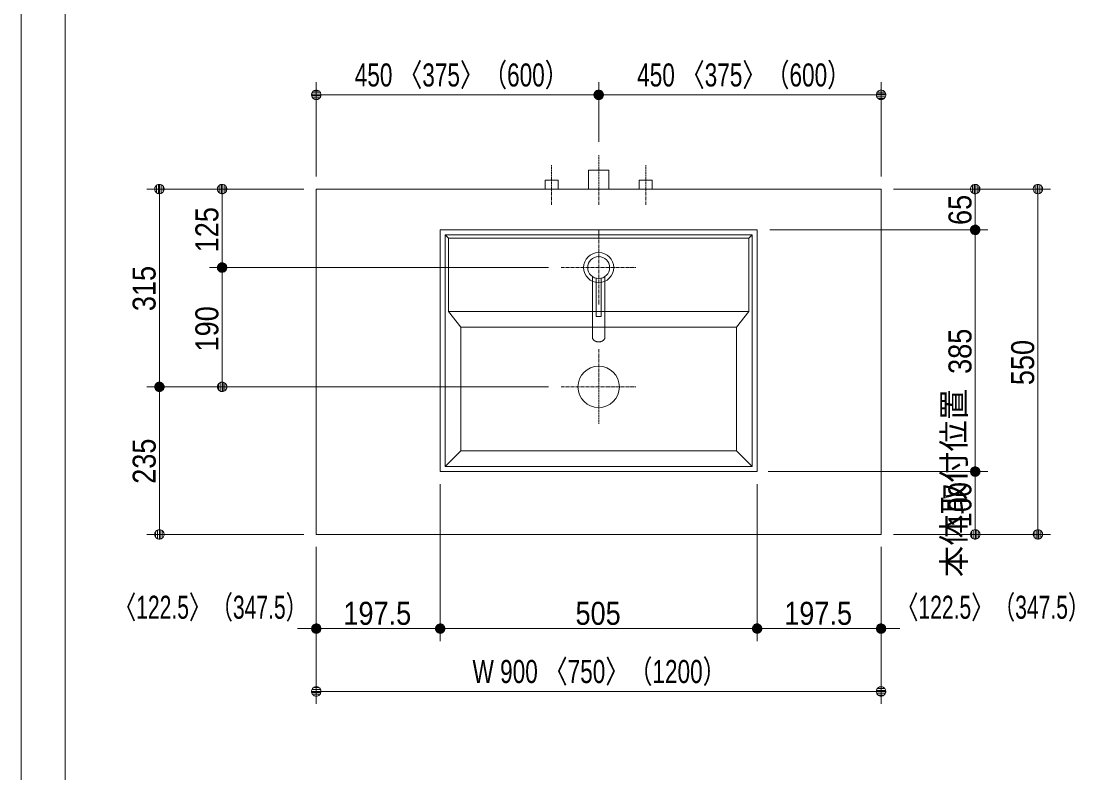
# Model space of a CAD drawing. Units: millimetres, scale not verified. Extents: x -6062 to 6062, y -3045 to 3045.
# Drawn here: x -5788 to -4088, y -799 to 397 of the extents above; entities that cross this region are included whole.
import ezdxf
from ezdxf.enums import TextEntityAlignment as Align

# ---------------------------------------------------------------- set-up
doc = ezdxf.new("R2010")
doc.units = ezdxf.units.MM
doc.header["$LTSCALE"] = 20
doc.linetypes.add('CHAIN1', pattern=[8, 5, -1, 1, -1])
for name, color, linetype, lineweight in [('0-0_1図面枠', 7, 'Continuous', 9), ('0-3_5ボウル・キャビネット', 7, 'Continuous', 9), ('0-4_2寸法-2', 7, 'Continuous', 9), ('0-5_0', 7, 'Continuous', 9), ('0-6_2寸法-1', 7, 'Continuous', 9), ('0-7_4給排水', 7, 'Continuous', 9)]:
    doc.layers.add(name, color=color, linetype=linetype, lineweight=lineweight)
doc.styles.add('ＭＳ Ｐゴシック', font='')
doc.styles.get('ＭＳ Ｐゴシック').set_extended_font_data('MS PGothic')

# ---------------------------------------------------------------- blocks, each defined once
blk = doc.blocks.new('グループ-2')
at = {"layer": '0-0_1図面枠'}
blk.add_lwpolyline([(-80000, 55400), (80000, 55400), (80000, -55400), (-80000, -55400)], close=True, dxfattribs=at)
blk = doc.blocks.new('図面枠')
at = {"layer": '0-0_1図面枠'}
blk.add_blockref('グループ-2', (0, 0), dxfattribs=at)
blk = doc.blocks.new('_Dot')
at = {"layer": '0-5_0'}
for p, q in [((-10, 0), (-20, 0)), ((9.78, 2), (-9.78, 2)), ((7.99, 6), (-7.99, 6)), ((9.16, -3.98), (-9.16, -3.98)), ((6, -7.98), (-6, -7.98))]:
    blk.add_line(p, q, dxfattribs=at)
for points in [[(10, 0), (9.92, 1.25), (9.69, 2.49), (9.3, 3.68), (8.76, 4.82), (8.09, 5.88), (7.29, 6.85), (6.37, 7.71), (5.36, 8.44), (4.26, 9.05), (3.09, 9.51), (1.87, 9.82), (0.63, 9.98), (-0.63, 9.98), (-1.87, 9.82), (-3.09, 9.51), (-4.26, 9.05), (-5.36, 8.44), (-6.37, 7.71), (-7.29, 6.85), (-8.09, 5.88), (-8.76, 4.82), (-9.3, 3.68), (-9.69, 2.49), (-9.92, 1.25), (-10, 0), (0, 0)], [(-10, 0), (-9.92, -1.25), (-9.69, -2.49), (-9.3, -3.68), (-8.76, -4.82), (-8.09, -5.88), (-7.29, -6.85), (-6.37, -7.71), (-5.36, -8.44), (-4.26, -9.05), (-3.09, -9.51), (-1.87, -9.82), (-0.63, -9.98), (0.63, -9.98), (1.87, -9.82), (3.09, -9.51), (4.26, -9.05), (5.36, -8.44), (6.37, -7.71), (7.29, -6.85), (8.09, -5.88), (8.76, -4.82), (9.3, -3.68), (9.69, -2.49), (9.92, -1.25), (10, 0), (0, 0)]]:
    blk.add_lwpolyline(points, close=True, dxfattribs=at)
blk = doc.blocks.new('グループ-6')
at = {"layer": '0-7_4給排水', "linetype": 'CHAIN1'}
blk.add_line((-61600, 2100), (-61600, 3700), dxfattribs=at)
blk.add_line((-61600, 2100), (-61600, 3700), dxfattribs=at)
at = {"layer": '0-7_4給排水'}
blk.add_lwpolyline([(-61920, 2600), (-61920, 3200), (-61280, 3200), (-61280, 2600)], dxfattribs=at)
blk.add_lwpolyline([(-61920, 2600), (-61920, 3200), (-61280, 3200), (-61280, 2600)], dxfattribs=at)
blk = doc.blocks.new('グループ-12')
at = {"layer": '0-3_5ボウル・キャビネット'}
for p, q in [((-66390, 1040), (-66490, 1140)), ((-56810, 1040), (-56710, 1140)), ((-66390, -1300), (-65990, -1800)), ((-56810, -1300), (-57210, -1800)), ((-65990, -5740), (-66490, -6240)), ((-57210, -5740), (-56710, -6240))]:
    blk.add_line(p, q, dxfattribs=at)
at = {"layer": '0-3_5ボウル・キャビネット', "linetype": 'CHAIN1'}
for p, q in [((-61600, -2500), (-61600, -4900)), ((-62800, -3700), (-60400, -3700))]:
    blk.add_line(p, q, dxfattribs=at)
at = {"layer": '0-3_5ボウル・キャビネット'}
for points in [[(-66650, 1300), (-56550, 1300), (-56550, -6400), (-66650, -6400)], [(-66490, 1140), (-56710, 1140), (-56710, -6240), (-66490, -6240)], [(-66390, 1040), (-56810, 1040), (-56810, -1300), (-66390, -1300)], [(-65990, -1800), (-57210, -1800), (-57210, -5740), (-65990, -5740)]]:
    blk.add_lwpolyline(points, close=True, dxfattribs=at)
blk.add_circle((-61600, -3700), 660, dxfattribs=at)
blk = doc.blocks.new('グループ-19')
at = {"layer": '0-7_4給排水', "linetype": 'CHAIN1'}
for p, q in [((-61600, 1300), (-61600, -1100)), ((-62800, 100), (-60400, 100))]:
    blk.add_line(p, q, dxfattribs=at)
at = {"layer": '0-7_4給排水'}
for points in [[(-61800, -187.2), (-61800, -2117.1), (-61799.2, -2130.8), (-61796.7, -2145), (-61792.3, -2159.2), (-61786, -2173.5), (-61777.7, -2187.4), (-61767.4, -2200.9), (-61755.3, -2213.6), (-61741.4, -2225.4), (-61726.1, -2236), (-61709.4, -2245.3), (-61691.9, -2253.2), (-61673.6, -2259.5), (-61655, -2264.4), (-61636.4, -2267.7), (-61618, -2269.7), (-61600, -2270.3), (-61582, -2269.7), (-61563.6, -2267.7), (-61545, -2264.4), (-61526.4, -2259.5), (-61508.1, -2253.2), (-61490.6, -2245.3), (-61473.9, -2236), (-61458.6, -2225.4), (-61444.7, -2213.6), (-61432.6, -2200.9), (-61422.3, -2187.4), (-61414, -2173.5), (-61407.7, -2159.2), (-61403.3, -2145), (-61400.8, -2130.8), (-61400, -2117.1), (-61400, -187.2)], [(-61680, -240.7), (-61680, -1460), (-61520, -1460), (-61520, -240.7)]]:
    blk.add_lwpolyline(points, dxfattribs=at)
for radius in [480, 350]:
    blk.add_circle((-61600, 100), radius, dxfattribs=at)
blk = doc.blocks.new('止水栓_平面_W75')
at = {"layer": '0-7_4給排水', "linetype": 'CHAIN1'}
for p, q in [((-1500, -500), (-1500, 780)), ((1500, -500), (1500, 780))]:
    blk.add_line(p, q, dxfattribs=at)
at = {"layer": '0-7_4給排水'}
for points in [[(-1710, 0), (-1710, 280), (-1290, 280), (-1290, 0)], [(1290, 0), (1290, 280), (1710, 280), (1710, 0)]]:
    blk.add_lwpolyline(points, dxfattribs=at)

msp = doc.modelspace()

# ---------------------------------------------------------------- linework, layer by layer
at = {"layer": '0-0_1図面枠'}
msp.add_line((-5717.5, 1750), (-5717.5, -2420), dxfattribs=at)
at = {"layer": '0-3_5ボウル・キャビネット'}
msp.add_lwpolyline([(-5317.5, 130), (-4417.5, 130), (-4417.5, -420), (-5317.5, -420)], close=True, dxfattribs=at)
at = {"layer": '0-4_2寸法-2'}
for p, q in [((-5317.5, -440), (-5317.5, -590)), ((-5120, -440), (-5120, -590)), ((-4615, -440), (-4615, -590)), ((-4417.5, -440), (-4417.5, -590)), ((-5332.51, -570), (-5347.51, -570)), ((-5120, -570), (-5317.5, -570)), ((-5104.99, -570), (-5089.99, -570)), ((-4630.01, -570), (-4645.01, -570)), ((-4615, -570), (-4417.5, -570)), ((-4402.49, -570), (-4387.49, -570))]:
    msp.add_line(p, q, dxfattribs=at)
at = {"layer": '0-6_2寸法-1'}
for p, q in [((-5317.5, 150), (-5317.5, 300)), ((-4867.5, 205), (-4867.5, 300)), ((-4867.5, 205), (-4867.5, 300)), ((-4417.5, 150), (-4417.5, 300)), ((-4882.51, 280), (-5302.49, 280)), ((-4852.49, 280), (-4432.51, 280)), ((-5487.5, 130), (-5587.5, 130)), ((-5337.5, 130), (-5487.5, 130)), ((-4397.5, 130), (-4247.5, 130)), ((-4247.5, 130), (-4147.5, 130)), ((-5567.5, -169.99), (-5567.5, 114.99)), ((-5467.5, 20.01), (-5467.5, 114.99)), ((-4267.5, 80.01), (-4267.5, 114.99)), ((-4167.5, -404.99), (-4167.5, 114.99)), ((-4595, 65), (-4247.5, 65)), ((-4397.5, 65), (-4247.5, 65)), ((-4267.5, -304.99), (-4267.5, 49.99)), ((-4947.5, 5), (-5487.5, 5)), ((-4947.5, 5), (-5487.5, 5)), ((-5467.5, -10.01), (-5467.5, -169.99)), ((-5487.5, -185), (-5587.5, -185)), ((-5487.5, -185), (-5587.5, -185)), ((-4947.5, -185), (-5487.5, -185)), ((-5567.5, -200.01), (-5567.5, -404.99)), ((-4597.5, -320), (-4247.5, -320)), ((-4397.5, -320), (-4247.5, -320)), ((-4267.5, -404.99), (-4267.5, -335.01)), ((-5120, -340), (-5120, -590)), ((-4615, -340), (-4615, -590)), ((-5337.5, -420), (-5587.5, -420)), ((-4397.5, -420), (-4247.5, -420)), ((-4247.5, -420), (-4147.5, -420)), ((-5317.5, -440), (-5317.5, -590)), ((-5120, -440), (-5120, -590)), ((-4615, -440), (-4615, -590)), ((-4417.5, -440), (-4417.5, -590)), ((-5135.01, -570), (-5302.49, -570)), ((-4630.01, -570), (-5104.99, -570)), ((-4599.99, -570), (-4432.51, -570)), ((-5317.5, -590), (-5317.5, -690)), ((-4417.5, -590), (-4417.5, -690)), ((-4432.51, -670), (-5302.49, -670))]:
    msp.add_line(p, q, dxfattribs=at)

# ---------------------------------------------------------------- block references
at = {"layer": '0-0_1図面枠', "xscale": 0.05, "yscale": 0.05}
msp.add_blockref('図面枠', (-1787.5, 0), dxfattribs=at)
at = {"layer": '0-3_5ボウル・キャビネット', "xscale": 0.05, "yscale": 0.05}
msp.add_blockref('グループ-12', (-1787.5, 0), dxfattribs=at)
at = {"layer": '0-4_2寸法-2', "xscale": 0.7503418, "yscale": 0.7503418}
for p in [(-5317.5, -570), (-4615, -570)]:
    msp.add_blockref('_Dot', p, dxfattribs=at)
at = {"layer": '0-4_2寸法-2', "xscale": 0.7503418, "yscale": 0.7503418, "rotation": 180}
for p in [(-5120, -570), (-4417.5, -570)]:
    msp.add_blockref('_Dot', p, dxfattribs=at)
at = {"layer": '0-6_2寸法-1', "xscale": 0.7503418, "yscale": 0.7503418}
for p, rotation in [((-5317.5, 280), 180), ((-4867.5, 280), 180), ((-5567.5, 130), 90), ((-5467.5, 130), 90), ((-4267.5, 130), 90), ((-4167.5, 130), 90), ((-4267.5, 65), 270), ((-4267.5, 65), 90), ((-5467.5, 5), 270), ((-5467.5, 5), 90), ((-5567.5, -185), 270), ((-5567.5, -185), 90), ((-5467.5, -185), 270), ((-4267.5, -320), 270), ((-4267.5, -320), 90), ((-5567.5, -420), 270), ((-4267.5, -420), 270), ((-4167.5, -420), 270), ((-5317.5, -570), 180), ((-5120, -570), 180), ((-4615, -570), 180), ((-5317.5, -670), 180)]:
    msp.add_blockref('_Dot', p, dxfattribs=dict(at, rotation=rotation))
for p in [(-4867.5, 280), (-4417.5, 280), (-5120, -570), (-4615, -570), (-4417.5, -570), (-4417.5, -670)]:
    msp.add_blockref('_Dot', p, dxfattribs=at)
at = {"layer": '0-7_4給排水', "xscale": 0.05, "yscale": 0.05}
for name, p in [('グループ-6', (-1787.5, 0)), ('止水栓_平面_W75', (-4867.5, 130)), ('グループ-19', (-1787.5, 0))]:
    msp.add_blockref(name, p, dxfattribs=at)

# ---------------------------------------------------------------- texts
at = {"layer": '0-4_2寸法-2', "style": 'ＭＳ Ｐゴシック'}
msp.add_text('本体取付位置', height=36.66, rotation=90, dxfattribs=at).set_placement((-4272.19, -488.14), align=Align.BOTTOM_LEFT)
at = {"layer": '0-4_2寸法-2', "style": 'ＭＳ Ｐゴシック', "width": 0.7}
for p in [(-5639.5, -565.31), (-4392.97, -565.31)]:
    msp.add_text('〈122.5〉（347.5）', height=36.69, dxfattribs=at).set_placement(p, align=Align.BOTTOM_LEFT)
at = {"layer": '0-6_2寸法-1', "style": 'ＭＳ Ｐゴシック'}
for s, height, width, p in [('450 〈375〉（600）', 36.69, 0.75, (-5256.19, 282.35)), ('450 〈375〉（600）', 36.69, 0.75, (-4806.19, 282.35)), ('197.5', 36.66, 0.9, (-5274.26, -574.96)), ('505', 36.66, 0.9, (-4904.39, -574.96)), ('197.5', 36.66, 0.9, (-4571.76, -574.96)), ('W 900 〈750〉（1200）', 36.69, 0.75, (-5068.55, -667.65))]:
    msp.add_text(s, height=height, dxfattribs=dict(at, width=width)).set_placement(p, align=Align.BOTTOM_LEFT)
at = {"layer": '0-6_2寸法-1', "style": 'ＭＳ Ｐゴシック', "width": 0.9}
for s, p in [('65', (-4262.44, 72.81)), ('125', (-5462.54, 29.28)), ('315', (-5562.54, -64.39)), ('190', (-5462.54, -128.61)), ('385', (-4262.44, -164.39)), ('550', (-4162.54, -182.28)), ('235', (-5562.44, -339.39)), ('100', (-4262.54, -408.61))]:
    msp.add_text(s, height=36.66, rotation=90, dxfattribs=at).set_placement(p, align=Align.BOTTOM_LEFT)

doc.saveas('drawing.dxf')
